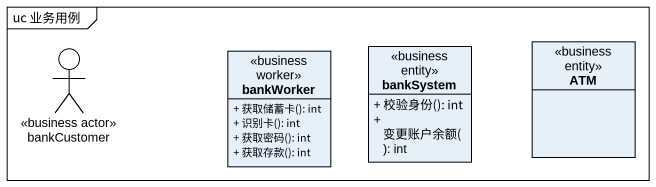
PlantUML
@startuml
mainframe uc 业务用例
allowmixing
hide circle
hide empty members
skinparam classAttributeIconSize 0
actor bankCustomer <<business actor>>
class bankWorker <<business worker>> {
  + 获取储蓄卡(): int
  + 识别卡(): int
  + 获取密码(): int
  + 获取存款(): int
}
class bankSystem <<business entity>> {
  + 校验身份(): int
  + 变更账户余额(): int
}
class ATM <<business entity>>
@enduml
